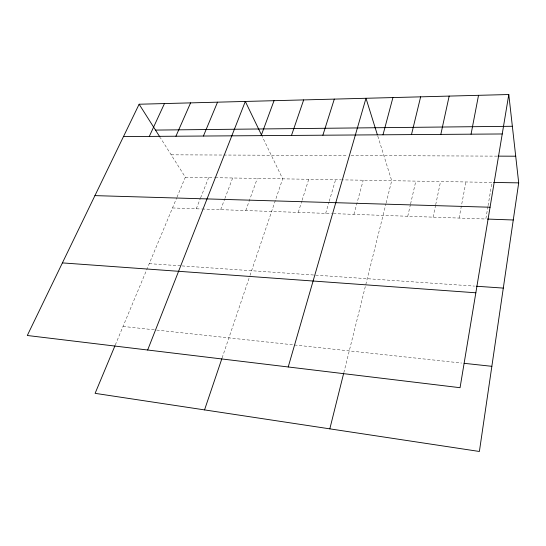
<?xml version="1.0" encoding="UTF-8"?>
<svg xmlns="http://www.w3.org/2000/svg" width="546" height="546" viewBox="0 0 546 546"><rect width="100%" height="100%" fill="white"/><g stroke="black" fill="none" stroke-linecap="round" stroke-linejoin="round"><path stroke-width="0.41" stroke-dasharray="2.73 2.05" d="M487.919 206.531L485.824 219.014L332.316 213.595M488.063 205.699L491.973 182.412L342.287 179.859M459.104 218.072L465.936 181.968M433.094 217.151L435.524 205.555M435.694 204.723L440.561 181.531M407.746 216.257L410.374 204.811M410.565 203.999L415.82 181.108M343.823 372.72L385.933 203.822M386.138 202.996L391.7 180.699L377.655 135.667M353.924 214.36L363.227 180.214M325.669 213.363L328.972 202.156M329.211 201.358L335.585 179.743M298.252 212.394L301.836 201.092M302.088 200.28L308.743 179.286M222.133 357.883L249.699 276.337M249.972 275.532L282.657 178.842L262.196 136.418M245.782 210.544L257.309 178.412M220.659 209.657L224.563 199.365M224.863 198.573L232.657 177.989M196.246 208.797L200.286 198.648M200.594 197.87L208.681 177.58M115.308 344.949L176.672 197.952M176.993 197.188L185.347 177.184L160.381 137.783M171.178 154.825L347.713 155.535M351.078 155.542L497.174 156.129M185.347 177.184L214.469 177.682M215.295 177.696L341.448 179.846M172.502 207.958L201.297 208.975M202.136 209.002L331.483 213.568M149.249 263.657L181.272 265.868M182.111 265.929L474.549 286.104M123.041 326.433L155.849 329.982M156.688 330.071L461.629 363.049"/><path stroke-width="0.82" d="M508.79 94.526L460.06 387.701L27.3 335.49L139.128 104.231L508.79 94.526L518.7 182.862L479.388 451.474L95.106 393.345L114.988 345.72M471.055 134.186L478.528 95.318M440.82 134.398L449.16 96.089M411.486 134.596L420.638 96.84M329.825 428.849L343.618 373.532M383.012 134.794L392.922 97.57M288.22 366.967L365.991 98.273L377.402 134.876M322.877 135.21L334.309 99.106M204.545 409.903L221.86 358.688M291.489 135.428L303.672 99.911M261.152 135.64L274.031 100.689M147.659 350.013L245.325 101.447L261.834 135.674M203.419 136.036L217.526 102.177M175.928 136.227L190.588 102.88M149.297 136.411L164.469 103.569M155.508 130.084L512.353 126.283M123.485 136.589L502.231 133.968M498.02 156.136L515.711 156.204M493.645 182.439L518.7 182.862M94.936 195.625L490.055 207.227M487.489 219.069L513.267 219.983M476.242 286.227L503.303 288.09M62.401 262.899L475.839 292.786M464.148 363.322L491.85 366.318M139.128 104.231L159.937 137.08"/></g></svg>
